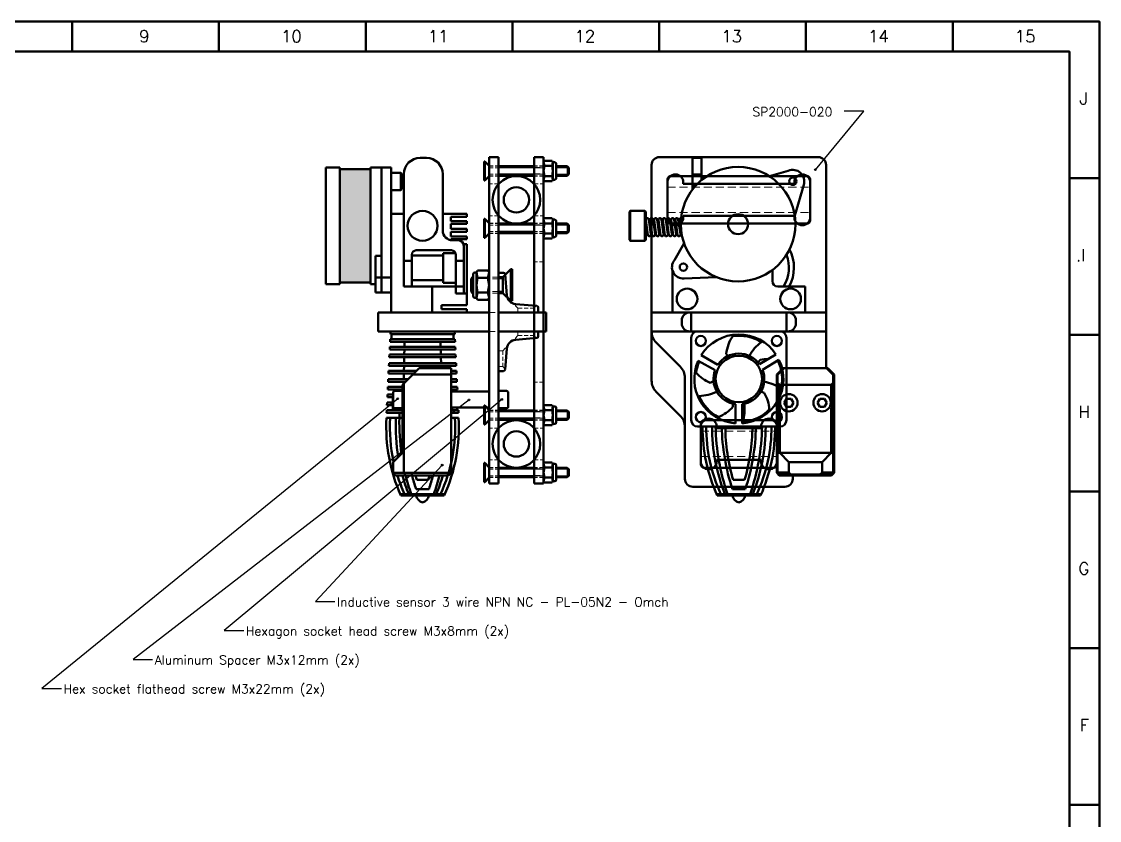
# Model space of a CAD drawing. Extents: x 22869 to 23563, y -7306 to -6812.
# Drawn here: x 23223.3 to 23563.1, y -7063.9 to -6811.9 of the extents above; entities that cross this region are included whole.
import ezdxf

# ---------------------------------------------------------------- set-up
doc = ezdxf.new("R2010")
doc.units = 0
doc.linetypes.add('DASHED', pattern=[19.05, 12.7, -6.35])
for name, color, linetype, lineweight in [('Cooler', 7, 'Continuous', 50), ('Extrusora', 4, 'Continuous', 50), ('Fixação e Transmissão', 5, 'Continuous', 50), ('Guias', 30, 'Continuous', 50), ('Hotend', 4, 'Continuous', 50), ('Linha tracejada', 254, 'DASHED', 15), ('Perfis e Cantoneiras', 2, 'Continuous', 50), ('Peças Usinadas', 120, 'Continuous', 50)]:
    doc.layers.add(name, color=color, linetype=linetype, lineweight=lineweight)
doc.layers.add('Cotas', color=90, linetype='Continuous')
doc.layers.add('Hachura', color=9, linetype='Continuous')
doc.layers.add('Motores', color=7, linetype='Continuous', lineweight=50, true_color=0x55ff00)
doc.styles.get("Standard").update_dxf_attribs({"font": 'romans.shx'})

msp = doc.modelspace()

# ---------------------------------------------------------------- hatches: boundary and pattern name
at = {"layer": 'Cotas'}
h = msp.add_hatch(color=256, dxfattribs=at)
h.dxf.hatch_style = 1
h.paths.add_polyline_path([(23473.797, -6858.635, 0.2411741), (23473.689, -6858.426, 0.6113775), (23473.28, -6858.635, 1), (23473.797, -6858.635)])
h = msp.add_hatch(color=256, dxfattribs=at)
h.dxf.hatch_style = 1
h.paths.add_polyline_path([(23342.143, -6930.908, 0.2411741), (23342.036, -6930.698, 0.6113775), (23341.626, -6930.908, 1), (23342.143, -6930.908)])
h = msp.add_hatch(color=256, dxfattribs=at)
h.dxf.hatch_style = 1
h.paths.add_polyline_path([(23364.633, -6931.235, 0.2411741), (23364.526, -6931.026, 0.6113775), (23364.116, -6931.235, 1), (23364.633, -6931.235)])
h = msp.add_hatch(color=256, dxfattribs=at)
h.dxf.hatch_style = 1
h.paths.add_polyline_path([(23374.948, -6931.107, 0.2411741), (23374.841, -6930.897, 0.6113775), (23374.431, -6931.107, 1), (23374.948, -6931.107)])
h = msp.add_hatch(color=256, dxfattribs=at)
h.dxf.hatch_style = 1
h.paths.add_polyline_path([(23356.155, -6951.817, 0.2411741), (23356.048, -6951.607, 0.6113775), (23355.638, -6951.817, 1), (23356.155, -6951.817)])
at = {"layer": 'Extrusora'}
h = msp.add_hatch(color=256, dxfattribs=at)
h.dxf.hatch_style = 1
h.paths.add_polyline_path([(23323.681, -6858.509), (23323.681, -6876.344), (23333.253, -6876.344), (23333.253, -6858.509), (23323.681, -6858.509)])
h = msp.add_hatch(color=256, dxfattribs=at)
h.dxf.hatch_style = 1
h.paths.add_polyline_path([(23323.681, -6876.344), (23323.681, -6894.178), (23333.253, -6894.178), (23333.253, -6876.344), (23323.681, -6876.344)])

# ---------------------------------------------------------------- linework, layer by layer
at = {"layer": 'Cooler'}
for p, q in [((23436.422, -6909.651), (23462.422, -6909.651)), ((23434.422, -6937.651), (23434.422, -6911.651)), ((23464.422, -6937.651), (23464.422, -6911.651)), ((23442.799, -6920.148), (23437.551, -6917.151)), ((23445.955, -6917.432), (23445.448, -6916.718)), ((23455.949, -6920.011), (23461.135, -6916.907)), ((23441.925, -6921.834), (23436.621, -6918.879)), ((23456.19, -6918.565), (23455.554, -6919.501)), ((23456.9, -6921.786), (23462.075, -6918.563)), ((23441.444, -6925.348), (23440.395, -6925.871)), ((23456.369, -6928.633), (23457.378, -6929.041)), ((23447.579, -6932.444), (23447.579, -6933.429)), ((23448.355, -6932.588), (23448.355, -6938.652)), ((23448.355, -6932.588), (23448.355, -6938.652)), ((23448.355, -6932.588), (23448.355, -6938.652)), ((23448.355, -6932.588), (23448.355, -6938.652)), ((23450.488, -6932.588), (23450.488, -6938.652)), ((23450.488, -6932.588), (23450.488, -6938.652)), ((23450.488, -6932.588), (23450.488, -6938.652)), ((23450.488, -6932.588), (23450.488, -6938.652)), ((23451.235, -6932.451), (23451.235, -6935.42)), ((23436.422, -6939.651), (23462.422, -6939.651))]:
    msp.add_line(p, q, dxfattribs=at)
for centre, radius in [((23437.422, -6912.651), 1.6), ((23461.422, -6912.651), 1.6), ((23449.422, -6924.651), 7.34), ((23437.422, -6936.651), 1.6), ((23461.422, -6936.651), 1.6)]:
    msp.add_circle(centre, radius, dxfattribs=at)
for centre, radius, start, end in [((23436.422, -6911.651), 2, 90, 180), ((23449.422, -6924.651), 14.041, 33.46937, 147.71276), ((23458.433, -6918.32), 13.083, 146.83369, 172.96727), ((23449.422, -6924.651), 13.627, 58.55471, 98.18665), ((23462.422, -6911.651), 2, 0, 90), ((23464.403, -6923.759), 13.311, 126.25777, 151.26445), ((23449.422, -6924.651), 8.008, 35.40626, 145.78797), ((23449.422, -6924.651), 14.041, 155.72926, 265.64284), ((23449.422, -6924.651), 13.627, 155.87698, 171.62844), ((23449.422, -6924.651), 14.041, 274.35716, 25.69448), ((23449.422, -6924.651), 8.008, 277.65538, 20.96237), ((23458.246, -6931.375), 12.974, 88.30526, 99.11667), ((23449.422, -6924.651), 13.627, 347.27172, 25.50472), ((23444.889, -6914.92), 11.837, 220.87987, 247.68479), ((23449.422, -6924.651), 8.008, 159.40502, 262.34462), ((23455.679, -6937.774), 12.325, 55.19447, 82.08081), ((23435.814, -6913.975), 16.128, 273.9172, 294.44357), ((23449.422, -6924.651), 13.627, 203.41186, 241.73855), ((23448.681, -6934.634), 10.34, 1.6986, 32.74614), ((23438.225, -6924.966), 12.614, 292.09042, 317.85989), ((23449.422, -6924.651), 13.627, 275.14613, 314.75689), ((23436.422, -6937.651), 2, 180, 270), ((23439.429, -6934.393), 11.851, 341.14274, 355.02797), ((23462.422, -6937.651), 2, 270, 360)]:
    msp.add_arc(centre, radius, start, end, dxfattribs=at)
at = {"layer": 'Cotas'}
for p, q in [((23473.538, -6858.635), (23488.82, -6840.206)), ((23488.82, -6840.206), (23482.644, -6840.206)), ((23341.885, -6930.908), (23229.707, -7022.232)), ((23364.375, -6931.235), (23258.443, -7013.09)), ((23374.69, -6931.107), (23287.18, -7003.947)), ((23355.897, -6951.817), (23315.917, -6994.804)), ((23315.917, -6994.804), (23322.093, -6994.804)), ((23287.18, -7003.947), (23293.356, -7003.947)), ((23258.443, -7013.09), (23264.619, -7013.09)), ((23229.707, -7022.232), (23235.882, -7022.232))]:
    msp.add_line(p, q, dxfattribs=at)
for centre in [(23473.538, -6858.635), (23341.885, -6930.908), (23364.375, -6931.235), (23374.69, -6931.107), (23355.897, -6951.817)]:
    msp.add_circle(centre, 0.259, dxfattribs=at)
at = {"layer": 'Extrusora'}
for p, q in [((23348.908, -6854.934), (23351.005, -6854.934)), ((23434.801, -6864.904), (23434.801, -6854.934)), ((23434.801, -6854.934), (23437.606, -6854.934)), ((23437.606, -6854.934), (23437.606, -6861.963)), ((23323.681, -6857.973), (23319.253, -6857.973)), ((23319.253, -6894.715), (23319.253, -6857.973)), ((23323.681, -6894.715), (23323.681, -6857.973)), ((23323.681, -6858.509), (23333.253, -6858.509)), ((23323.681, -6858.509), (23333.253, -6858.509)), ((23333.253, -6894.715), (23333.253, -6857.973)), ((23339.791, -6857.973), (23333.253, -6857.973)), ((23336.805, -6897.356), (23336.805, -6857.973)), ((23339.791, -6897.356), (23339.791, -6857.973)), ((23339.791, -6859.578), (23342.814, -6859.578)), ((23342.814, -6859.578), (23343.095, -6859.86)), ((23342.814, -6859.578), (23342.814, -6865.05)), ((23343.095, -6859.86), (23343.095, -6864.768)), ((23343.836, -6895.468), (23343.836, -6860.007)), ((23356.077, -6877.871), (23356.077, -6860.007)), ((23437.606, -6860.133), (23434.801, -6860.133)), ((23464.998, -6859.005), (23459.099, -6860.719)), ((23434.801, -6863.635), (23435.858, -6863.635)), ((23467.047, -6873.085), (23469.865, -6863.408)), ((23342.814, -6865.05), (23339.824, -6865.05)), ((23343.095, -6864.768), (23342.814, -6865.05)), ((23339.791, -6872.57), (23343.836, -6872.57)), ((23356.077, -6872.57), (23363.696, -6872.57)), ((23358.623, -6873.488), (23363.696, -6873.488)), ((23358.623, -6874.839), (23358.623, -6873.488)), ((23363.696, -6873.488), (23363.696, -6872.521)), ((23415.201, -6871.618), (23414.919, -6871.9)), ((23414.919, -6871.9), (23414.919, -6876.344)), ((23419.785, -6871.618), (23415.201, -6871.618)), ((23415.201, -6871.618), (23415.201, -6876.344)), ((23420.067, -6871.9), (23419.785, -6871.618)), ((23419.785, -6871.618), (23419.785, -6876.344)), ((23420.067, -6876.344), (23420.067, -6871.9)), ((23358.623, -6874.839), (23363.696, -6874.839)), ((23358.623, -6875.735), (23363.696, -6875.735)), ((23358.623, -6877.323), (23358.623, -6875.735)), ((23358.623, -6877.323), (23363.696, -6877.323)), ((23363.696, -6875.735), (23363.696, -6874.839)), ((23363.696, -6878.218), (23363.696, -6877.323)), ((23414.919, -6880.787), (23414.919, -6876.344)), ((23415.201, -6881.069), (23415.201, -6876.344)), ((23419.785, -6881.069), (23419.785, -6876.344)), ((23420.067, -6876.344), (23420.067, -6880.787)), ((23420.084, -6875.239), (23420.185, -6875.239)), ((23420.084, -6877.448), (23420.491, -6877.448)), ((23420.091, -6874.557), (23420.729, -6879.167)), ((23421.033, -6874.413), (23421.672, -6879.027)), ((23421.148, -6875.239), (23421.515, -6875.239)), ((23421.421, -6874.557), (23422.059, -6879.167)), ((23421.453, -6877.448), (23421.821, -6877.448)), ((23422.363, -6874.413), (23423.002, -6879.027)), ((23422.478, -6875.239), (23422.845, -6875.239)), ((23422.751, -6874.557), (23423.389, -6879.167)), ((23422.783, -6877.448), (23423.151, -6877.448)), ((23423.693, -6874.413), (23424.332, -6879.027)), ((23423.808, -6875.239), (23424.175, -6875.239)), ((23424.081, -6874.557), (23424.719, -6879.167)), ((23424.113, -6877.448), (23424.481, -6877.448)), ((23425.023, -6874.413), (23425.662, -6879.027)), ((23425.138, -6875.239), (23425.505, -6875.239)), ((23425.411, -6874.557), (23426.049, -6879.167)), ((23425.444, -6877.448), (23425.811, -6877.448)), ((23426.354, -6874.413), (23426.992, -6879.027)), ((23426.468, -6875.239), (23426.836, -6875.239)), ((23426.741, -6874.557), (23427.379, -6879.167)), ((23426.774, -6877.448), (23427.141, -6877.448)), ((23427.684, -6874.413), (23428.322, -6879.027)), ((23427.798, -6875.239), (23428.166, -6875.239)), ((23428.071, -6874.557), (23428.709, -6879.167)), ((23428.104, -6877.448), (23428.471, -6877.448)), ((23429.014, -6874.413), (23429.652, -6879.027)), ((23429.128, -6875.239), (23429.496, -6875.239)), ((23429.401, -6874.557), (23430.04, -6879.167)), ((23429.434, -6877.448), (23429.802, -6877.448)), ((23430.344, -6874.413), (23430.982, -6879.027)), ((23430.458, -6875.239), (23430.826, -6875.239)), ((23430.731, -6874.557), (23431.37, -6879.167)), ((23430.764, -6877.448), (23431.132, -6877.448)), ((23358.623, -6878.218), (23363.696, -6878.218)), ((23358.623, -6879.747), (23358.623, -6878.218)), ((23358.623, -6879.747), (23363.696, -6879.747)), ((23358.623, -6880.603), (23363.696, -6880.603)), ((23358.623, -6880.873), (23358.623, -6880.603)), ((23360.991, -6880.914), (23359.121, -6880.914)), ((23363.696, -6880.603), (23363.696, -6879.747)), ((23415.201, -6881.069), (23414.919, -6880.787)), ((23420.067, -6880.787), (23419.785, -6881.069)), ((23358.826, -6884.073), (23347.691, -6884.073)), ((23362.627, -6882.18), (23363.696, -6882.18)), ((23362.681, -6897.675), (23362.681, -6882.605)), ((23363.696, -6897.675), (23363.696, -6882.18)), ((23419.785, -6881.069), (23415.201, -6881.069)), ((23429.086, -6887.16), (23432.158, -6881.841)), ((23334.877, -6897.356), (23334.877, -6885.833)), ((23334.877, -6885.833), (23336.805, -6885.833)), ((23343.836, -6887.347), (23346.316, -6887.347)), ((23346.316, -6895.468), (23346.316, -6885.448)), ((23346.316, -6885.697), (23356.234, -6885.697)), ((23356.234, -6894.286), (23356.234, -6884.916)), ((23356.234, -6884.916), (23360.094, -6884.916)), ((23360.201, -6897.675), (23360.201, -6885.448)), ((23360.201, -6887.347), (23362.681, -6887.347)), ((23428.508, -6895.468), (23428.508, -6890.433)), ((23459.987, -6893.777), (23459.987, -6890.307)), ((23323.681, -6894.178), (23333.253, -6894.178)), ((23334.877, -6892.591), (23339.791, -6892.591)), ((23346.316, -6893.505), (23356.234, -6893.505)), ((23356.234, -6894.286), (23360.201, -6894.286)), ((23442.271, -6892.51), (23432.201, -6892.937)), ((23323.681, -6894.715), (23319.253, -6894.715)), ((23334.877, -6894.715), (23333.253, -6894.715)), ((23339.791, -6897.356), (23334.877, -6897.356)), ((23339.791, -6897.356), (23339.791, -6903.651)), ((23362.681, -6895.468), (23343.836, -6895.468)), ((23352.727, -6903.651), (23352.727, -6895.468)), ((23360.201, -6897.675), (23363.696, -6897.675)), ((23363.696, -6901.343), (23363.696, -6897.675)), ((23428.508, -6903.651), (23428.508, -6895.468)), ((23470.335, -6895.468), (23461.678, -6895.468)), ((23470.335, -6903.651), (23470.335, -6895.468)), ((23355.715, -6901.343), (23355.715, -6902.629)), ((23355.715, -6901.343), (23363.696, -6901.343)), ((23339.791, -6903.651), (23363.696, -6903.651)), ((23355.715, -6902.629), (23363.696, -6902.629)), ((23363.696, -6903.651), (23363.696, -6902.629)), ((23428.508, -6903.651), (23449.422, -6903.651)), ((23470.335, -6903.651), (23449.422, -6903.651))]:
    msp.add_line(p, q, dxfattribs=at)
for centre, radius in [((23466.446, -6862.295), 1.162), ((23349.709, -6876.344), 4.725), ((23431.937, -6889.352), 1.162), ((23433.104, -6899.406), 3.249), ((23465.739, -6899.406), 3.249)]:
    msp.add_circle(centre, radius, dxfattribs=at)
for centre, radius, start, end in [((23348.908, -6860.007), 5.072, 90, 180), ((23351.005, -6860.007), 5.072, 0, 90), ((23466.446, -6862.295), 3.595, 341.97764, 113.74619), ((23420.551, -6874.416), 0.482, 0.32168, 197.08828), ((23421.881, -6874.416), 0.482, 0.32168, 197.08828), ((23423.211, -6874.416), 0.482, 0.32168, 197.08828), ((23424.542, -6874.416), 0.482, 0.32168, 197.08828), ((23425.872, -6874.416), 0.482, 0.32168, 197.08828), ((23427.202, -6874.416), 0.482, 0.32168, 197.08828), ((23428.532, -6874.416), 0.482, 0.32168, 197.08828), ((23429.862, -6874.416), 0.482, 0.32168, 197.08828), ((23431.192, -6874.416), 0.482, 86.00924, 197.08828), ((23359.121, -6877.871), 3.043, 180, 270), ((23360.991, -6882.605), 1.691, 360, 90), ((23421.211, -6879.167), 0.482, 179.94031, 16.90878), ((23422.541, -6879.167), 0.482, 179.94031, 16.90878), ((23423.871, -6879.167), 0.482, 179.94031, 16.90878), ((23425.201, -6879.167), 0.482, 179.94031, 16.90878), ((23426.531, -6879.167), 0.482, 179.94031, 16.90878), ((23427.861, -6879.167), 0.482, 179.94031, 16.90878), ((23429.191, -6879.167), 0.482, 179.94031, 16.90878), ((23430.521, -6879.167), 0.482, 179.94031, 16.90878), ((23431.852, -6879.167), 0.482, 179.94031, 224.06022), ((23347.691, -6885.448), 1.375, 90, 180), ((23358.826, -6885.448), 1.375, 360, 90), ((23453.966, -6889.542), 12.818, 332.46597, 26.75088), ((23431.937, -6889.352), 3.595, 142.44857, 274.21713), ((23453.966, -6889.542), 11.235, 328.16737, 21.1052), ((23461.678, -6893.777), 1.691, 180, 270)]:
    msp.add_arc(centre, radius, start, end, dxfattribs=at)
at = {"layer": 'Fixação e Transmissão', "ltscale": 0.1}
for p, q in [((23369.296, -6856.051), (23369.096, -6856.051)), ((23369.296, -6862.051), (23369.096, -6862.051)), ((23369.296, -6874.151), (23369.096, -6874.151)), ((23369.296, -6880.151), (23369.096, -6880.151)), ((23377.996, -6890.051), (23377.496, -6890.051)), ((23374.996, -6892.551), (23374.996, -6897.551)), ((23377.996, -6900.051), (23377.496, -6900.051)), ((23343.409, -6928.403), (23340.909, -6928.403)), ((23373.696, -6928.403), (23376.196, -6928.403)), ((23465.893, -6930.898), (23464.45, -6930.898)), ((23476.393, -6930.898), (23474.95, -6930.898)), ((23343.409, -6933.903), (23340.909, -6933.903)), ((23369.296, -6933.051), (23369.096, -6933.051)), ((23373.696, -6933.903), (23376.196, -6933.903)), ((23465.893, -6933.398), (23464.45, -6933.398)), ((23476.393, -6933.398), (23474.95, -6933.398)), ((23369.296, -6939.051), (23369.096, -6939.051)), ((23369.296, -6951.151), (23369.096, -6951.151)), ((23369.296, -6957.151), (23369.096, -6957.151))]:
    msp.add_line(p, q, dxfattribs=at)
at = {"layer": 'Fixação e Transmissão'}
for p, q in [((23369.096, -6862.051), (23369.096, -6856.051)), ((23369.296, -6862.051), (23369.296, -6856.051)), ((23370.696, -6857.451), (23369.296, -6856.051)), ((23387.876, -6856.301), (23388.122, -6855.876)), ((23387.876, -6856.301), (23388.122, -6857.463)), ((23387.876, -6861.801), (23387.876, -6856.301)), ((23388.122, -6855.876), (23390.531, -6855.876)), ((23390.776, -6856.301), (23390.531, -6855.876)), ((23390.776, -6856.301), (23390.531, -6857.463)), ((23390.776, -6856.301), (23391.376, -6856.301)), ((23390.776, -6861.801), (23390.776, -6856.301)), ((23391.876, -6861.301), (23391.876, -6856.801)), ((23384.876, -6857.551), (23373.696, -6857.551)), ((23384.876, -6860.551), (23373.696, -6860.551)), ((23388.122, -6857.463), (23387.876, -6859.051)), ((23388.122, -6860.639), (23387.876, -6859.051)), ((23388.122, -6857.463), (23390.531, -6857.463)), ((23390.531, -6857.463), (23390.776, -6859.051)), ((23390.531, -6860.639), (23390.776, -6859.051)), ((23395.296, -6857.551), (23391.876, -6857.551)), ((23395.296, -6860.551), (23391.876, -6860.551)), ((23395.796, -6858.051), (23395.296, -6857.551)), ((23395.796, -6860.051), (23395.296, -6860.551)), ((23395.796, -6858.051), (23395.796, -6860.051)), ((23370.696, -6860.651), (23369.296, -6862.051)), ((23387.876, -6861.801), (23388.122, -6860.639)), ((23387.876, -6861.801), (23388.122, -6862.226)), ((23388.122, -6860.639), (23390.531, -6860.639)), ((23388.122, -6862.226), (23390.531, -6862.226)), ((23390.776, -6861.801), (23390.531, -6860.639)), ((23390.776, -6861.801), (23390.531, -6862.226)), ((23390.776, -6861.801), (23391.376, -6861.801)), ((23369.096, -6874.151), (23369.096, -6880.151)), ((23369.296, -6874.151), (23369.296, -6880.151)), ((23370.696, -6875.551), (23369.296, -6874.151)), ((23387.876, -6874.401), (23388.122, -6873.976)), ((23388.122, -6873.976), (23390.531, -6873.976)), ((23390.776, -6874.401), (23390.531, -6873.976)), ((23384.876, -6875.651), (23373.696, -6875.651)), ((23387.876, -6874.401), (23388.122, -6875.563)), ((23387.876, -6874.401), (23387.876, -6879.901)), ((23388.122, -6875.563), (23387.876, -6877.151)), ((23388.122, -6878.739), (23387.876, -6877.151)), ((23388.122, -6875.563), (23390.531, -6875.563)), ((23390.776, -6874.401), (23390.531, -6875.563)), ((23390.531, -6875.563), (23390.776, -6877.151)), ((23390.531, -6878.739), (23390.776, -6877.151)), ((23390.776, -6874.401), (23391.376, -6874.401)), ((23390.776, -6874.401), (23390.776, -6879.901)), ((23391.876, -6874.901), (23391.876, -6879.401)), ((23395.296, -6875.651), (23391.876, -6875.651)), ((23395.796, -6876.151), (23395.296, -6875.651)), ((23395.796, -6876.151), (23395.796, -6878.151)), ((23370.696, -6878.751), (23369.296, -6880.151)), ((23384.876, -6878.651), (23373.696, -6878.651)), ((23387.876, -6879.901), (23388.122, -6878.739)), ((23387.876, -6879.901), (23388.122, -6880.326)), ((23388.122, -6878.739), (23390.531, -6878.739)), ((23388.122, -6880.326), (23390.531, -6880.326)), ((23390.776, -6879.901), (23390.531, -6878.739)), ((23390.776, -6879.901), (23390.531, -6880.326)), ((23390.776, -6879.901), (23391.376, -6879.901)), ((23395.296, -6878.651), (23391.876, -6878.651)), ((23395.796, -6878.151), (23395.296, -6878.651)), ((23366.696, -6891.051), (23366.196, -6891.051)), ((23366.696, -6891.051), (23367.053, -6890.432)), ((23366.696, -6891.051), (23367.053, -6892.742)), ((23366.696, -6899.051), (23366.696, -6891.051)), ((23370.339, -6890.432), (23367.053, -6890.432)), ((23370.696, -6891.051), (23370.339, -6890.432)), ((23370.696, -6891.051), (23370.339, -6892.742)), ((23370.696, -6899.051), (23370.696, -6891.051)), ((23377.496, -6890.051), (23374.996, -6892.551)), ((23365.496, -6892.551), (23364.996, -6893.051)), ((23364.996, -6897.051), (23364.996, -6893.051)), ((23365.696, -6892.551), (23365.496, -6892.551)), ((23365.696, -6898.551), (23365.696, -6891.551)), ((23367.053, -6892.742), (23366.696, -6895.051)), ((23370.339, -6892.742), (23367.053, -6892.742)), ((23370.339, -6892.742), (23370.696, -6895.051)), ((23374.996, -6892.551), (23373.696, -6892.551)), ((23365.496, -6897.551), (23364.996, -6897.051)), ((23365.696, -6897.551), (23365.496, -6897.551)), ((23367.053, -6897.36), (23366.696, -6895.051)), ((23366.696, -6899.051), (23367.053, -6897.36)), ((23370.339, -6897.36), (23367.053, -6897.36)), ((23370.339, -6897.36), (23370.696, -6895.051)), ((23370.696, -6899.051), (23370.339, -6897.36)), ((23374.996, -6897.551), (23373.696, -6897.551)), ((23377.496, -6900.051), (23374.996, -6897.551)), ((23366.696, -6899.051), (23366.196, -6899.051)), ((23366.696, -6899.051), (23367.053, -6899.67)), ((23370.339, -6899.67), (23367.053, -6899.67)), ((23370.696, -6899.051), (23370.339, -6899.67)), ((23343.409, -6926.506), (23348.653, -6921.263)), ((23348.653, -6921.263), (23358.709, -6921.263)), ((23358.709, -6954.253), (23358.709, -6921.263)), ((23461.357, -6923.263), (23463.357, -6921.263)), ((23461.607, -6923.366), (23463.711, -6921.263)), ((23463.357, -6921.263), (23477.457, -6921.263)), ((23479.207, -6923.366), (23477.104, -6921.263)), ((23477.104, -6921.263), (23477.457, -6921.263)), ((23479.457, -6923.263), (23477.457, -6921.263)), ((23346.653, -6923.263), (23358.709, -6923.263)), ((23461.357, -6923.263), (23461.357, -6954.253)), ((23461.607, -6923.366), (23461.357, -6923.263)), ((23461.607, -6923.366), (23461.607, -6954.149)), ((23479.207, -6923.366), (23479.457, -6923.263)), ((23479.207, -6923.366), (23479.207, -6954.149)), ((23479.457, -6923.263), (23479.457, -6954.253)), ((23343.409, -6947.941), (23343.409, -6926.506)), ((23343.409, -6928.403), (23343.409, -6933.903)), ((23343.824, -6954.253), (23343.824, -6926.091)), ((23373.696, -6933.903), (23373.696, -6928.403)), ((23462.307, -6926.506), (23461.607, -6925.902)), ((23462.307, -6926.506), (23462.307, -6930.346)), ((23462.307, -6926.506), (23470.407, -6926.506)), ((23478.507, -6926.506), (23470.407, -6926.506)), ((23478.507, -6926.506), (23479.207, -6925.902)), ((23478.507, -6926.506), (23478.507, -6930.346)), ((23340.409, -6928.903), (23340.409, -6933.403)), ((23376.696, -6933.403), (23376.696, -6928.903)), ((23464.45, -6930.898), (23463.728, -6932.148)), ((23465.893, -6930.898), (23466.615, -6932.148)), ((23474.95, -6930.898), (23474.228, -6932.148)), ((23476.393, -6930.898), (23477.115, -6932.148)), ((23369.096, -6939.051), (23369.096, -6933.051)), ((23369.296, -6939.051), (23369.296, -6933.051)), ((23370.696, -6934.451), (23369.296, -6933.051)), ((23384.876, -6934.551), (23373.696, -6934.551)), ((23387.876, -6933.301), (23388.122, -6932.876)), ((23387.876, -6933.301), (23388.122, -6934.463)), ((23387.876, -6938.801), (23387.876, -6933.301)), ((23388.122, -6934.463), (23387.876, -6936.051)), ((23388.122, -6932.876), (23390.531, -6932.876)), ((23388.122, -6934.463), (23390.531, -6934.463)), ((23390.776, -6933.301), (23390.531, -6932.876)), ((23390.776, -6933.301), (23390.531, -6934.463)), ((23390.531, -6934.463), (23390.776, -6936.051)), ((23390.776, -6933.301), (23391.376, -6933.301)), ((23390.776, -6938.801), (23390.776, -6933.301)), ((23391.876, -6938.301), (23391.876, -6933.801)), ((23395.296, -6934.551), (23391.876, -6934.551)), ((23395.796, -6935.051), (23395.296, -6934.551)), ((23395.796, -6935.051), (23395.796, -6937.051)), ((23462.307, -6933.949), (23462.307, -6947.921)), ((23464.45, -6933.398), (23463.728, -6932.148)), ((23465.893, -6933.398), (23466.615, -6932.148)), ((23474.95, -6933.398), (23474.228, -6932.148)), ((23476.393, -6933.398), (23477.115, -6932.148)), ((23478.507, -6933.949), (23478.507, -6947.921)), ((23370.696, -6937.651), (23369.296, -6939.051)), ((23384.876, -6937.551), (23373.696, -6937.551)), ((23388.122, -6937.639), (23387.876, -6936.051)), ((23387.876, -6938.801), (23388.122, -6937.639)), ((23388.122, -6937.639), (23390.531, -6937.639)), ((23390.531, -6937.639), (23390.776, -6936.051)), ((23390.776, -6938.801), (23390.531, -6937.639)), ((23395.296, -6937.551), (23391.876, -6937.551)), ((23395.796, -6937.051), (23395.296, -6937.551)), ((23387.876, -6938.801), (23388.122, -6939.226)), ((23388.122, -6939.226), (23390.531, -6939.226)), ((23390.776, -6938.801), (23390.531, -6939.226)), ((23390.776, -6938.801), (23391.376, -6938.801)), ((23340.409, -6950.941), (23343.409, -6947.941)), ((23461.607, -6947.921), (23470.407, -6947.921)), ((23465.138, -6950.941), (23462.307, -6947.921)), ((23479.207, -6947.921), (23470.407, -6947.921)), ((23475.676, -6950.941), (23478.507, -6947.921)), ((23340.409, -6954.253), (23340.409, -6950.941)), ((23369.096, -6951.151), (23369.096, -6957.151)), ((23369.296, -6951.151), (23369.296, -6957.151)), ((23370.696, -6952.551), (23369.296, -6951.151)), ((23387.876, -6951.401), (23388.122, -6950.976)), ((23387.876, -6951.401), (23388.122, -6952.563)), ((23387.876, -6951.401), (23387.876, -6956.901)), ((23388.122, -6950.976), (23390.531, -6950.976)), ((23390.776, -6951.401), (23390.531, -6950.976)), ((23390.776, -6951.401), (23390.531, -6952.563)), ((23390.776, -6951.401), (23391.376, -6951.401)), ((23390.776, -6951.401), (23390.776, -6956.901)), ((23391.876, -6951.901), (23391.876, -6956.401)), ((23465.138, -6954.149), (23465.138, -6950.941)), ((23465.138, -6950.941), (23470.407, -6950.941)), ((23475.676, -6950.941), (23470.407, -6950.941)), ((23475.676, -6954.149), (23475.676, -6950.941)), ((23340.409, -6954.253), (23358.709, -6954.253)), ((23340.409, -6954.253), (23341.209, -6955.053)), ((23341.209, -6955.053), (23357.909, -6955.053)), ((23343.824, -6954.253), (23344.394, -6955.053)), ((23358.709, -6954.253), (23357.909, -6955.053)), ((23370.696, -6955.751), (23369.296, -6957.151)), ((23384.876, -6952.651), (23373.696, -6952.651)), ((23384.876, -6955.651), (23373.696, -6955.651)), ((23388.122, -6952.563), (23387.876, -6954.151)), ((23388.122, -6955.739), (23387.876, -6954.151)), ((23387.876, -6956.901), (23388.122, -6955.739)), ((23388.122, -6952.563), (23390.531, -6952.563)), ((23388.122, -6955.739), (23390.531, -6955.739)), ((23390.531, -6952.563), (23390.776, -6954.151)), ((23390.531, -6955.739), (23390.776, -6954.151)), ((23390.776, -6956.901), (23390.531, -6955.739)), ((23395.296, -6952.651), (23391.876, -6952.651)), ((23395.296, -6955.651), (23391.876, -6955.651)), ((23395.796, -6953.151), (23395.296, -6952.651)), ((23395.796, -6955.151), (23395.296, -6955.651)), ((23395.796, -6953.151), (23395.796, -6955.151)), ((23461.607, -6954.149), (23461.357, -6954.253)), ((23461.357, -6954.253), (23462.157, -6955.053)), ((23461.607, -6954.149), (23462.261, -6954.803)), ((23461.607, -6954.149), (23465.138, -6954.149)), ((23462.261, -6954.803), (23462.157, -6955.053)), ((23462.157, -6955.053), (23478.657, -6955.053)), ((23462.261, -6954.803), (23470.407, -6954.803)), ((23465.138, -6954.149), (23465.82, -6954.803)), ((23478.554, -6954.803), (23470.407, -6954.803)), ((23475.676, -6954.149), (23474.994, -6954.803)), ((23479.207, -6954.149), (23475.676, -6954.149)), ((23479.207, -6954.149), (23478.554, -6954.803)), ((23478.554, -6954.803), (23478.657, -6955.053)), ((23478.657, -6955.053), (23479.457, -6954.253)), ((23479.207, -6954.149), (23479.457, -6954.253)), ((23387.876, -6956.901), (23388.122, -6957.326)), ((23388.122, -6957.326), (23390.531, -6957.326)), ((23390.776, -6956.901), (23390.531, -6957.326)), ((23390.776, -6956.901), (23391.376, -6956.901))]:
    msp.add_line(p, q, dxfattribs=at)
at = {"layer": 'Fixação e Transmissão', "flags": 128}
for points in [[(23377.496, -6900.051), (23377.496, -6890.051)], [(23377.996, -6900.051), (23377.996, -6890.051)], [(23358.709, -6933.653), (23358.709, -6928.653), (23370.709, -6928.653), (23370.709, -6933.653), (23369.897, -6933.653)], [(23369.096, -6933.653), (23358.709, -6933.653)]]:
    msp.add_lwpolyline(points, dxfattribs=at)
at = {"layer": 'Fixação e Transmissão'}
for centre in [(23465.172, -6932.148), (23475.672, -6932.148)]:
    msp.add_circle(centre, 2.75, dxfattribs=at)
for centre, radius, start, end in [((23391.376, -6856.801), 0.5, 360, 90), ((23391.376, -6861.301), 0.5, 270, 360), ((23391.376, -6874.901), 0.5, 360, 90), ((23391.376, -6879.401), 0.5, 270, 360), ((23366.196, -6891.551), 0.5, 90, 180), ((23366.196, -6898.551), 0.5, 180, 270), ((23340.909, -6928.903), 0.5, 90, 180), ((23376.196, -6928.903), 0.5, 0, 90), ((23339.631, -6932.148), 4.186, 334.50329, 25.49671), ((23465.143, -6932.148), 3.36, 147.56663, 212.43337), ((23475.672, -6932.148), 3.36, 327.56663, 32.43337), ((23340.909, -6933.403), 0.5, 180, 270), ((23376.196, -6933.403), 0.5, 270, 360), ((23391.376, -6933.801), 0.5, 360, 90), ((23391.376, -6938.301), 0.5, 270, 360), ((23391.376, -6951.901), 0.5, 360, 90), ((23391.376, -6956.401), 0.5, 270, 360)]:
    msp.add_arc(centre, radius, start, end, dxfattribs=at)
at = {"layer": 'Guias'}
for p, q in [((23426.922, -6861.651), (23426.922, -6868.151)), ((23470.922, -6860.651), (23427.922, -6860.651)), ((23471.922, -6874.651), (23471.922, -6861.651)), ((23426.922, -6874.651), (23426.922, -6868.151)), ((23470.922, -6875.651), (23427.922, -6875.651)), ((23437.422, -6938.651), (23437.422, -6945.151)), ((23460.422, -6937.651), (23438.422, -6937.651)), ((23461.422, -6951.651), (23461.422, -6938.651)), ((23437.422, -6951.651), (23437.422, -6945.151)), ((23460.422, -6952.651), (23438.422, -6952.651))]:
    msp.add_line(p, q, dxfattribs=at)
for centre, radius in [((23379.286, -6868.151), 7.5), ((23379.286, -6868.151), 4), ((23379.286, -6945.151), 7.5), ((23379.286, -6945.151), 4)]:
    msp.add_circle(centre, radius, dxfattribs=at)
for centre, start, end in [((23427.922, -6861.651), 90, 180), ((23470.922, -6861.651), 0, 90), ((23427.922, -6874.651), 180, 270), ((23470.922, -6874.651), 270, 360), ((23438.422, -6938.651), 90, 180), ((23460.422, -6938.651), 0, 90), ((23438.422, -6951.651), 180, 270), ((23460.422, -6951.651), 270, 360)]:
    msp.add_arc(centre, 1, start, end, dxfattribs=at)
at = {"layer": 'Hachura'}
for p, q in [((23386.786, -6858.051), (23373.696, -6858.051)), ((23386.786, -6860.051), (23373.696, -6860.051)), ((23386.786, -6876.151), (23373.696, -6876.151)), ((23384.876, -6878.151), (23373.696, -6878.151)), ((23365.696, -6893.051), (23364.996, -6893.051)), ((23365.496, -6897.551), (23365.496, -6892.551)), ((23374.996, -6893.051), (23373.696, -6893.051)), ((23365.696, -6897.051), (23364.996, -6897.051)), ((23374.996, -6897.051), (23373.696, -6897.051)), ((23386.786, -6935.051), (23373.696, -6935.051)), ((23386.786, -6937.051), (23373.696, -6937.051)), ((23386.786, -6953.151), (23373.696, -6953.151)), ((23386.786, -6955.151), (23373.696, -6955.151))]:
    msp.add_line(p, q, dxfattribs=at)
at = {"layer": 'Hotend'}
for p, q in [((23339.584, -6910.474), (23339.623, -6909.651)), ((23349.709, -6910.474), (23339.584, -6910.474)), ((23359.795, -6909.651), (23339.623, -6909.651)), ((23349.709, -6909.651), (23339.623, -6909.651)), ((23339.951, -6912.079), (23339.951, -6910.474)), ((23349.709, -6910.474), (23359.835, -6910.474)), ((23359.467, -6912.079), (23359.467, -6910.474)), ((23359.835, -6910.474), (23359.795, -6909.651)), ((23339.347, -6915.377), (23339.386, -6914.555)), ((23349.709, -6914.555), (23339.386, -6914.555)), ((23339.466, -6912.902), (23339.506, -6912.079)), ((23349.709, -6912.902), (23339.466, -6912.902)), ((23349.709, -6912.079), (23339.506, -6912.079)), ((23344.034, -6912.902), (23343.997, -6914.555)), ((23349.709, -6912.079), (23359.912, -6912.079)), ((23349.709, -6912.902), (23359.952, -6912.902)), ((23349.709, -6914.555), (23360.032, -6914.555)), ((23355.384, -6912.902), (23355.421, -6914.555)), ((23359.952, -6912.902), (23359.912, -6912.079)), ((23360.072, -6915.377), (23360.032, -6914.555)), ((23339.232, -6917.75), (23339.272, -6916.927)), ((23349.709, -6917.75), (23339.232, -6917.75)), ((23349.709, -6916.927), (23339.272, -6916.927)), ((23349.709, -6915.377), (23339.347, -6915.377)), ((23343.925, -6917.75), (23343.882, -6919.633)), ((23343.978, -6915.377), (23343.943, -6916.927)), ((23349.709, -6915.377), (23360.072, -6915.377)), ((23349.709, -6916.927), (23360.147, -6916.927)), ((23349.709, -6917.75), (23360.186, -6917.75)), ((23355.44, -6915.377), (23355.475, -6916.927)), ((23355.494, -6917.75), (23355.536, -6919.633)), ((23360.186, -6917.75), (23360.147, -6916.927)), ((23339.101, -6920.455), (23339.141, -6919.633)), ((23349.709, -6920.455), (23339.101, -6920.455)), ((23349.709, -6919.633), (23339.141, -6919.633)), ((23343.864, -6920.455), (23343.827, -6922.082)), ((23349.709, -6919.633), (23360.277, -6919.633)), ((23349.709, -6920.455), (23360.317, -6920.455)), ((23355.555, -6920.455), (23355.573, -6921.263)), ((23360.317, -6920.455), (23360.277, -6919.633)), ((23338.857, -6925.521), (23338.896, -6924.698)), ((23345.217, -6924.698), (23338.896, -6924.698)), ((23338.983, -6922.905), (23339.023, -6922.082)), ((23347.01, -6922.905), (23338.983, -6922.905)), ((23347.833, -6922.082), (23339.023, -6922.082)), ((23343.808, -6922.905), (23343.768, -6924.698)), ((23358.709, -6922.082), (23360.396, -6922.082)), ((23358.709, -6922.905), (23360.435, -6922.905)), ((23358.709, -6924.698), (23360.522, -6924.698)), ((23360.435, -6922.905), (23360.396, -6922.082)), ((23360.562, -6925.521), (23360.522, -6924.698)), ((23338.739, -6927.961), (23338.778, -6927.139)), ((23343.409, -6927.961), (23338.739, -6927.961)), ((23343.223, -6927.139), (23338.778, -6927.139)), ((23344.395, -6925.521), (23338.857, -6925.521)), ((23343.749, -6925.521), (23343.724, -6926.653)), ((23358.709, -6925.521), (23360.562, -6925.521)), ((23358.709, -6927.139), (23360.64, -6927.139)), ((23358.709, -6927.961), (23360.68, -6927.961)), ((23360.68, -6927.961), (23360.64, -6927.139)), ((23338.62, -6930.423), (23338.659, -6929.6)), ((23340.409, -6930.423), (23338.62, -6930.423)), ((23340.409, -6929.6), (23338.659, -6929.6)), ((23340.329, -6932.058), (23340.329, -6930.423)), ((23338.383, -6935.324), (23338.423, -6934.501)), ((23343.409, -6935.324), (23338.383, -6935.324)), ((23343.409, -6934.501), (23338.423, -6934.501)), ((23338.501, -6932.881), (23338.541, -6932.058)), ((23340.409, -6932.881), (23338.501, -6932.881)), ((23340.409, -6932.058), (23338.541, -6932.058)), ((23340.329, -6934.501), (23340.329, -6932.881)), ((23342.404, -6935.324), (23342.404, -6936.954)), ((23358.709, -6934.501), (23360.996, -6934.501)), ((23358.709, -6935.324), (23361.036, -6935.324)), ((23359.089, -6934.501), (23359.089, -6933.653)), ((23361.036, -6935.324), (23360.996, -6934.501)), ((23338.337, -6936.954), (23343.409, -6936.954)), ((23361.082, -6936.954), (23358.709, -6936.954)), ((23347.894, -6956.51), (23351.524, -6956.51)), ((23447.607, -6956.51), (23449.422, -6956.51)), ((23451.236, -6956.51), (23449.422, -6956.51)), ((23349.709, -6960.998), (23342.677, -6960.998)), ((23342.854, -6961.401), (23349.709, -6961.401)), ((23344.059, -6960.998), (23344.461, -6961.401)), ((23345.339, -6960.998), (23345.741, -6961.401)), ((23346.146, -6960.998), (23346.549, -6961.401)), ((23347.671, -6959.363), (23349.709, -6959.363)), ((23351.748, -6959.363), (23349.709, -6959.363)), ((23349.709, -6960.998), (23356.742, -6960.998)), ((23356.564, -6961.401), (23349.709, -6961.401)), ((23353.272, -6960.998), (23352.87, -6961.401)), ((23354.08, -6960.998), (23353.677, -6961.401)), ((23355.36, -6960.998), (23354.957, -6961.401)), ((23449.422, -6960.998), (23442.389, -6960.998)), ((23442.566, -6961.401), (23449.422, -6961.401)), ((23443.771, -6960.998), (23444.174, -6961.401)), ((23445.051, -6960.998), (23445.454, -6961.401)), ((23445.859, -6960.998), (23446.261, -6961.401)), ((23447.383, -6959.363), (23449.422, -6959.363)), ((23451.46, -6959.363), (23449.422, -6959.363)), ((23449.422, -6960.998), (23456.454, -6960.998)), ((23456.277, -6961.401), (23449.422, -6961.401)), ((23452.985, -6960.998), (23452.582, -6961.401)), ((23453.792, -6960.998), (23453.39, -6961.401)), ((23455.072, -6960.998), (23454.67, -6961.401))]:
    msp.add_line(p, q, dxfattribs=at)
for centre, radius, start, end in [((23391.385, -6939.793), 53.124, 176.93703, 204.00078), ((23389.705, -6939.903), 50.285, 176.63823, 192.45388), ((23398.918, -6939.677), 57.666, 177.29403, 189.59716), ((23411.974, -6938.439), 69.586, 178.77729, 188.11743), ((23309.714, -6939.903), 50.285, 335.19572, 3.36177), ((23308.033, -6939.793), 53.124, 335.99922, 3.06297), ((23491.098, -6939.793), 53.124, 179.84699, 204.00078), ((23489.417, -6939.903), 50.285, 179.71289, 204.80428), ((23498.631, -6939.677), 57.666, 179.97445, 201.69981), ((23511.686, -6938.439), 69.586, 180.99787, 198.91671), ((23509.613, -6938.665), 65.582, 180.86137, 198.39702), ((23510.714, -6938.665), 65.582, 180.86137, 195.78968), ((23388.129, -6938.665), 65.582, 344.21032, 359.13863), ((23389.23, -6938.665), 65.582, 341.60298, 359.13863), ((23387.157, -6938.439), 69.586, 341.08329, 359.00213), ((23400.212, -6939.677), 57.666, 338.30019, 0.02555), ((23409.426, -6939.903), 50.285, 335.19572, 0.28711), ((23407.746, -6939.793), 53.124, 335.99922, 0.15301), ((23389.705, -6939.903), 50.285, 197.53424, 204.80428), ((23398.918, -6939.677), 57.666, 195.46413, 201.69981), ((23411.974, -6938.439), 69.586, 193.81258, 198.91671), ((23409.901, -6938.665), 65.582, 194.47032, 198.39702), ((23411.002, -6938.665), 65.582, 194.47032, 195.78968), ((23288.417, -6938.665), 65.582, 344.21032, 345.52968), ((23289.517, -6938.665), 65.582, 341.60298, 345.52968), ((23287.444, -6938.439), 69.586, 341.08329, 346.18742), ((23300.5, -6939.677), 57.666, 338.30019, 344.53587), ((23350.549, -6960.895), 2.882, 189.53156, 253.0677), ((23348.87, -6960.895), 2.882, 286.9323, 350.46844), ((23450.261, -6960.895), 2.882, 189.53156, 253.0677), ((23448.582, -6960.895), 2.882, 286.9323, 350.46844)]:
    msp.add_arc(centre, radius, start, end, dxfattribs=at)
at = {"layer": 'Linha tracejada', "ltscale": 0.1}
for p, q in [((23370.796, -6857.551), (23370.696, -6857.451)), ((23370.696, -6857.451), (23373.696, -6857.451)), ((23370.696, -6857.551), (23373.696, -6857.551)), ((23370.696, -6858.051), (23373.696, -6858.051)), ((23370.696, -6860.051), (23373.696, -6860.051)), ((23370.796, -6860.551), (23370.696, -6860.651)), ((23370.696, -6860.551), (23373.696, -6860.551)), ((23370.796, -6860.551), (23370.796, -6857.551)), ((23387.876, -6857.451), (23384.876, -6857.451)), ((23387.876, -6857.551), (23384.876, -6857.551)), ((23387.876, -6858.051), (23384.876, -6858.051)), ((23387.876, -6860.051), (23384.876, -6860.051)), ((23387.876, -6860.551), (23384.876, -6860.551)), ((23370.696, -6860.651), (23373.696, -6860.651)), ((23373.696, -6863.151), (23370.696, -6863.151)), ((23387.876, -6860.651), (23384.876, -6860.651)), ((23384.876, -6863.151), (23387.876, -6863.151)), ((23373.696, -6873.151), (23370.696, -6873.151)), ((23384.876, -6873.151), (23387.876, -6873.151)), ((23370.796, -6875.651), (23370.696, -6875.551)), ((23370.696, -6875.551), (23373.696, -6875.551)), ((23370.696, -6875.651), (23373.696, -6875.651)), ((23370.696, -6876.151), (23373.696, -6876.151)), ((23370.796, -6875.651), (23370.796, -6878.651)), ((23387.876, -6875.551), (23384.876, -6875.551)), ((23387.876, -6875.651), (23384.876, -6875.651)), ((23387.876, -6876.151), (23384.876, -6876.151)), ((23370.696, -6878.151), (23373.696, -6878.151)), ((23370.796, -6878.651), (23370.696, -6878.751)), ((23370.696, -6878.651), (23373.696, -6878.651)), ((23370.696, -6878.751), (23373.696, -6878.751)), ((23387.876, -6878.151), (23384.876, -6878.151)), ((23387.876, -6878.651), (23384.876, -6878.651)), ((23387.876, -6878.751), (23384.876, -6878.751)), ((23387.876, -6887.651), (23384.876, -6887.651)), ((23373.696, -6892.551), (23374.996, -6892.551)), ((23374.996, -6892.551), (23375.752, -6891.795)), ((23374.996, -6897.551), (23374.996, -6892.551)), ((23373.696, -6897.551), (23374.996, -6897.551)), ((23374.996, -6897.551), (23376.481, -6899.036)), ((23379.796, -6902.351), (23378.311, -6900.866)), ((23379.796, -6902.351), (23384.796, -6902.351)), ((23379.796, -6903.651), (23379.796, -6902.351)), ((23384.796, -6902.351), (23385.552, -6901.595)), ((23384.796, -6903.651), (23384.796, -6902.351)), ((23379.796, -6910.951), (23378.311, -6912.436)), ((23379.796, -6909.651), (23379.796, -6910.951)), ((23379.796, -6910.951), (23384.796, -6910.951)), ((23384.796, -6909.651), (23384.796, -6910.951)), ((23384.796, -6910.951), (23385.552, -6911.707)), ((23374.996, -6915.751), (23376.481, -6914.266)), ((23373.696, -6915.751), (23374.996, -6915.751)), ((23374.996, -6915.751), (23374.996, -6920.751)), ((23373.696, -6920.751), (23374.996, -6920.751)), ((23374.996, -6920.751), (23375.752, -6921.507)), ((23387.876, -6925.651), (23384.876, -6925.651)), ((23370.796, -6934.551), (23370.696, -6934.451)), ((23370.696, -6934.451), (23373.696, -6934.451)), ((23370.696, -6934.551), (23373.696, -6934.551)), ((23370.696, -6935.051), (23373.696, -6935.051)), ((23370.796, -6937.551), (23370.796, -6934.551)), ((23387.876, -6934.451), (23384.876, -6934.451)), ((23387.876, -6934.551), (23384.876, -6934.551)), ((23387.876, -6935.051), (23384.876, -6935.051)), ((23370.696, -6937.051), (23373.696, -6937.051)), ((23370.796, -6937.551), (23370.696, -6937.651)), ((23370.696, -6937.551), (23373.696, -6937.551)), ((23370.696, -6937.651), (23373.696, -6937.651)), ((23387.876, -6937.051), (23384.876, -6937.051)), ((23387.876, -6937.551), (23384.876, -6937.551)), ((23387.876, -6937.651), (23384.876, -6937.651)), ((23373.696, -6940.151), (23370.696, -6940.151)), ((23384.876, -6940.151), (23387.876, -6940.151)), ((23373.696, -6950.151), (23370.696, -6950.151)), ((23384.876, -6950.151), (23387.876, -6950.151)), ((23370.796, -6952.651), (23370.696, -6952.551)), ((23370.696, -6952.551), (23373.696, -6952.551)), ((23370.696, -6952.651), (23373.696, -6952.651)), ((23370.696, -6953.151), (23373.696, -6953.151)), ((23370.696, -6955.151), (23373.696, -6955.151)), ((23370.796, -6955.651), (23370.696, -6955.751)), ((23370.696, -6955.651), (23373.696, -6955.651)), ((23370.696, -6955.751), (23373.696, -6955.751)), ((23370.796, -6952.651), (23370.796, -6955.651)), ((23387.876, -6952.551), (23384.876, -6952.551)), ((23387.876, -6952.651), (23384.876, -6952.651)), ((23387.876, -6953.151), (23384.876, -6953.151)), ((23387.876, -6955.151), (23384.876, -6955.151)), ((23387.876, -6955.651), (23384.876, -6955.651)), ((23387.876, -6955.751), (23384.876, -6955.751))]:
    msp.add_line(p, q, dxfattribs=at)
at = {"layer": 'Linha tracejada'}
for p, q in [((23395.796, -6858.051), (23391.876, -6858.051)), ((23395.796, -6860.051), (23391.876, -6860.051)), ((23395.296, -6860.551), (23395.296, -6857.551)), ((23395.796, -6876.151), (23391.876, -6876.151)), ((23395.296, -6878.651), (23395.296, -6875.651)), ((23395.796, -6878.151), (23391.876, -6878.151)), ((23395.796, -6935.051), (23391.876, -6935.051)), ((23395.296, -6937.551), (23395.296, -6934.551)), ((23395.796, -6937.051), (23391.876, -6937.051)), ((23395.796, -6953.151), (23391.876, -6953.151)), ((23395.796, -6955.151), (23391.876, -6955.151)), ((23395.296, -6955.651), (23395.296, -6952.651))]:
    msp.add_line(p, q, dxfattribs=at)
at = {"layer": 'Linha tracejada', "ltscale": 0.2}
for p, q in [((23426.922, -6864.151), (23471.922, -6864.151)), ((23426.922, -6872.151), (23471.922, -6872.151)), ((23437.422, -6941.151), (23461.422, -6941.151)), ((23437.422, -6949.151), (23461.422, -6949.151))]:
    msp.add_line(p, q, dxfattribs=at)
at = {"layer": 'Linha tracejada', "ltscale": 0.15}
for p, q in [((23373.696, -6892.551), (23370.696, -6892.551)), ((23373.696, -6893.051), (23370.696, -6893.051)), ((23373.696, -6897.051), (23370.696, -6897.051)), ((23373.696, -6897.551), (23370.696, -6897.551)), ((23370.696, -6903.651), (23373.696, -6903.651)), ((23370.696, -6909.651), (23373.696, -6909.651))]:
    msp.add_line(p, q, dxfattribs=at)
at = {"layer": 'Motores'}
msp.add_line((23377.496, -6893.435), (23377.496, -6897.551), dxfattribs=at)
msp.add_line((23377.496, -6893.435), (23377.496, -6897.551), dxfattribs=at)
at = {"layer": 'Perfis e Cantoneiras'}
for p, q in [((23373.696, -6891.151), (23375.238, -6891.151)), ((23373.696, -6903.651), (23373.696, -6891.151)), ((23375.736, -6891.607), (23376.321, -6898.299)), ((23385.739, -6901.611), (23379.048, -6901.026)), ((23373.696, -6903.651), (23386.196, -6903.651)), ((23386.196, -6903.651), (23386.196, -6902.109)), ((23373.696, -6909.651), (23373.696, -6922.151)), ((23373.696, -6909.651), (23386.196, -6909.651)), ((23386.196, -6909.651), (23386.196, -6911.193)), ((23385.739, -6911.691), (23379.048, -6912.276)), ((23375.736, -6921.695), (23376.321, -6915.003)), ((23373.696, -6922.151), (23375.238, -6922.151))]:
    msp.add_line(p, q, dxfattribs=at)
for centre, radius, start, end in [((23375.238, -6891.651), 0.5, 5, 90), ((23379.31, -6898.037), 3, 185, 265), ((23385.696, -6902.109), 0.5, 360, 85), ((23385.696, -6911.193), 0.5, 275, 360), ((23379.31, -6915.265), 3, 95, 175), ((23375.238, -6921.651), 0.5, 270, 355)]:
    msp.add_arc(centre, radius, start, end, dxfattribs=at)
at = {"layer": 'Peças Usinadas'}
for p, q in [((23239.278, -6811.91), (23239.278, -6821.36)), ((23285.538, -6811.91), (23285.538, -6821.36)), ((23331.799, -6811.91), (23331.799, -6821.36)), ((23378.059, -6811.91), (23378.059, -6821.36)), ((23424.319, -6811.91), (23424.319, -6821.36)), ((23470.58, -6811.91), (23470.58, -6821.36)), ((23516.84, -6811.91), (23516.84, -6821.36)), ((23370.696, -6854.651), (23370.696, -6957.651)), ((23373.696, -6854.651), (23370.696, -6854.651)), ((23373.696, -6854.651), (23373.696, -6957.651)), ((23387.876, -6854.651), (23384.876, -6854.651)), ((23384.876, -6854.651), (23384.876, -6957.651)), ((23387.876, -6854.651), (23387.876, -6957.651)), ((23421.922, -6925.151), (23421.922, -6857.151)), ((23474.422, -6854.651), (23424.422, -6854.651)), ((23476.922, -6921.263), (23476.922, -6857.151)), ((23426.922, -6868.151), (23426.922, -6862.651)), ((23431.922, -6863.151), (23431.922, -6862.651)), ((23466.922, -6863.151), (23466.922, -6862.651)), ((23471.922, -6868.151), (23471.922, -6862.651)), ((23563.101, -6861.32), (23553.651, -6861.32)), ((23426.922, -6873.651), (23426.922, -6868.151)), ((23426.922, -6868.151), (23426.922, -6873.651)), ((23471.922, -6873.651), (23471.922, -6868.151)), ((23471.922, -6868.151), (23471.922, -6873.651)), ((23431.922, -6873.651), (23431.922, -6873.151)), ((23466.922, -6873.651), (23466.922, -6873.151)), ((23370.696, -6903.651), (23335.696, -6903.651)), ((23335.696, -6903.651), (23335.696, -6909.651)), ((23373.696, -6903.651), (23388.696, -6903.651)), ((23388.696, -6903.651), (23388.696, -6909.651)), ((23476.922, -6903.651), (23421.922, -6903.651)), ((23421.922, -6906.651), (23421.922, -6903.651)), ((23476.922, -6906.651), (23476.922, -6903.651)), ((23421.922, -6909.651), (23421.922, -6906.651)), ((23431.422, -6906.151), (23431.422, -6907.151)), ((23467.422, -6906.151), (23467.422, -6907.151)), ((23476.922, -6909.651), (23476.922, -6906.651)), ((23370.696, -6909.651), (23335.696, -6909.651)), ((23373.696, -6909.651), (23388.696, -6909.651)), ((23476.922, -6909.651), (23421.922, -6909.651)), ((23563.101, -6910.731), (23553.651, -6910.731)), ((23423.386, -6913.186), (23430.957, -6920.758)), ((23432.422, -6956.151), (23432.422, -6924.293)), ((23423.386, -6928.686), (23430.957, -6936.258)), ((23437.422, -6945.151), (23437.422, -6939.651)), ((23442.422, -6940.151), (23442.422, -6939.651)), ((23456.422, -6940.151), (23456.422, -6939.651)), ((23461.422, -6945.151), (23461.422, -6939.651)), ((23437.422, -6950.651), (23437.422, -6945.151)), ((23437.422, -6945.151), (23437.422, -6950.651)), ((23461.422, -6950.651), (23461.422, -6945.151)), ((23461.422, -6945.151), (23461.422, -6950.651)), ((23442.422, -6950.651), (23442.422, -6950.151)), ((23456.422, -6950.651), (23456.422, -6950.151)), ((23466.422, -6956.151), (23466.422, -6955.053)), ((23373.696, -6957.651), (23370.696, -6957.651)), ((23384.876, -6957.651), (23387.876, -6957.651)), ((23463.922, -6958.651), (23434.922, -6958.651)), ((23563.101, -6960.141), (23553.651, -6960.141)), ((23563.101, -7009.551), (23553.651, -7009.551)), ((23563.101, -7058.961), (23553.651, -7058.961))]:
    msp.add_line(p, q, dxfattribs=at)
at = {"layer": 'Peças Usinadas', "ltscale": 0.1}
for p, q in [((23431.922, -6863.151), (23466.922, -6863.151)), ((23431.922, -6873.151), (23466.922, -6873.151)), ((23442.422, -6940.151), (23456.422, -6940.151)), ((23442.422, -6950.151), (23456.422, -6950.151))]:
    msp.add_line(p, q, dxfattribs=at)
at = {"layer": 'Peças Usinadas', "ltscale": 0.25}
for p, q in [((23434.422, -6903.651), (23434.422, -6909.651)), ((23464.422, -6903.651), (23464.422, -6909.651))]:
    msp.add_line(p, q, dxfattribs=at)
at = {"layer": 'Peças Usinadas', "flags": 128}
for points in [[(22869.195, -7306.013), (23563.101, -7306.013), (23563.101, -6811.91), (22869.195, -6811.91)], [(22878.645, -7296.563), (23553.651, -7296.563), (23553.651, -6821.36), (22878.645, -6821.36)]]:
    msp.add_lwpolyline(points, close=True, dxfattribs=at)
at = {"layer": 'Peças Usinadas'}
for radius in [18.065, 3.151]:
    msp.add_circle((23449.191, -6875.823), radius, dxfattribs=at)
for centre, radius, start, end in [((23424.422, -6857.151), 2.5, 90, 180), ((23474.422, -6857.151), 2.5, 0, 90), ((23429.422, -6862.651), 2.5, 0, 180), ((23469.422, -6862.651), 2.5, 0, 180), ((23429.422, -6873.651), 2.5, 180, 360), ((23469.422, -6873.651), 2.5, 180, 360), ((23433.922, -6906.151), 2.5, 90, 180), ((23464.922, -6906.151), 2.5, 0, 90), ((23433.922, -6907.151), 2.5, 180, 270), ((23464.922, -6907.151), 2.5, 270, 360), ((23426.922, -6909.651), 5, 180, 225), ((23427.422, -6924.293), 5, 0, 45), ((23426.922, -6925.151), 5, 180, 225), ((23427.422, -6939.793), 5, 0, 45), ((23439.922, -6939.651), 2.5, 0, 180), ((23458.922, -6939.651), 2.5, 0, 180), ((23439.922, -6950.651), 2.5, 180, 360), ((23458.922, -6950.651), 2.5, 180, 360), ((23434.922, -6956.151), 2.5, 180, 270), ((23463.922, -6956.151), 2.5, 270, 360)]:
    msp.add_arc(centre, radius, start, end, dxfattribs=at)

# ---------------------------------------------------------------- texts
at = {"layer": 'Cotas'}
for s, height, p in [('9', 3.78, (23260.394, -6818.452)), ('10', 3.78, (23305.142, -6818.452)), ('11', 3.78, (23351.403, -6818.452)), ('12', 3.78, (23397.663, -6818.452)), ('13', 3.78, (23443.924, -6818.452)), ('14', 3.78, (23490.184, -6818.452)), ('15', 3.78, (23536.444, -6818.452)), ('J', 3.78, (23556.855, -6838.112)), ('SP2000-020', 2.835, (23453.712, -6841.801)), ('.I', 3.78, (23555.721, -6887.522)), ('H', 3.78, (23556.477, -6936.932)), ('G', 3.78, (23556.477, -6986.343)), ('Inductive sensor 3 wire NPN NC - PL-05N2 - Omch', 2.835, (23322.779, -6996.399)), ('Hexagon socket head screw M3x8mm (2x)', 2.835, (23294.042, -7005.542)), ('Aluminum Spacer M3x12mm (2x)', 2.835, (23265.305, -7014.685)), ('Hex socket flathead screw M3x22mm (2x)', 2.835, (23236.568, -7023.827)), ('F', 3.78, (23556.855, -7035.753))]:
    msp.add_text(s, height=height, dxfattribs=at).set_placement(p)

doc.saveas('drawing.dxf')
